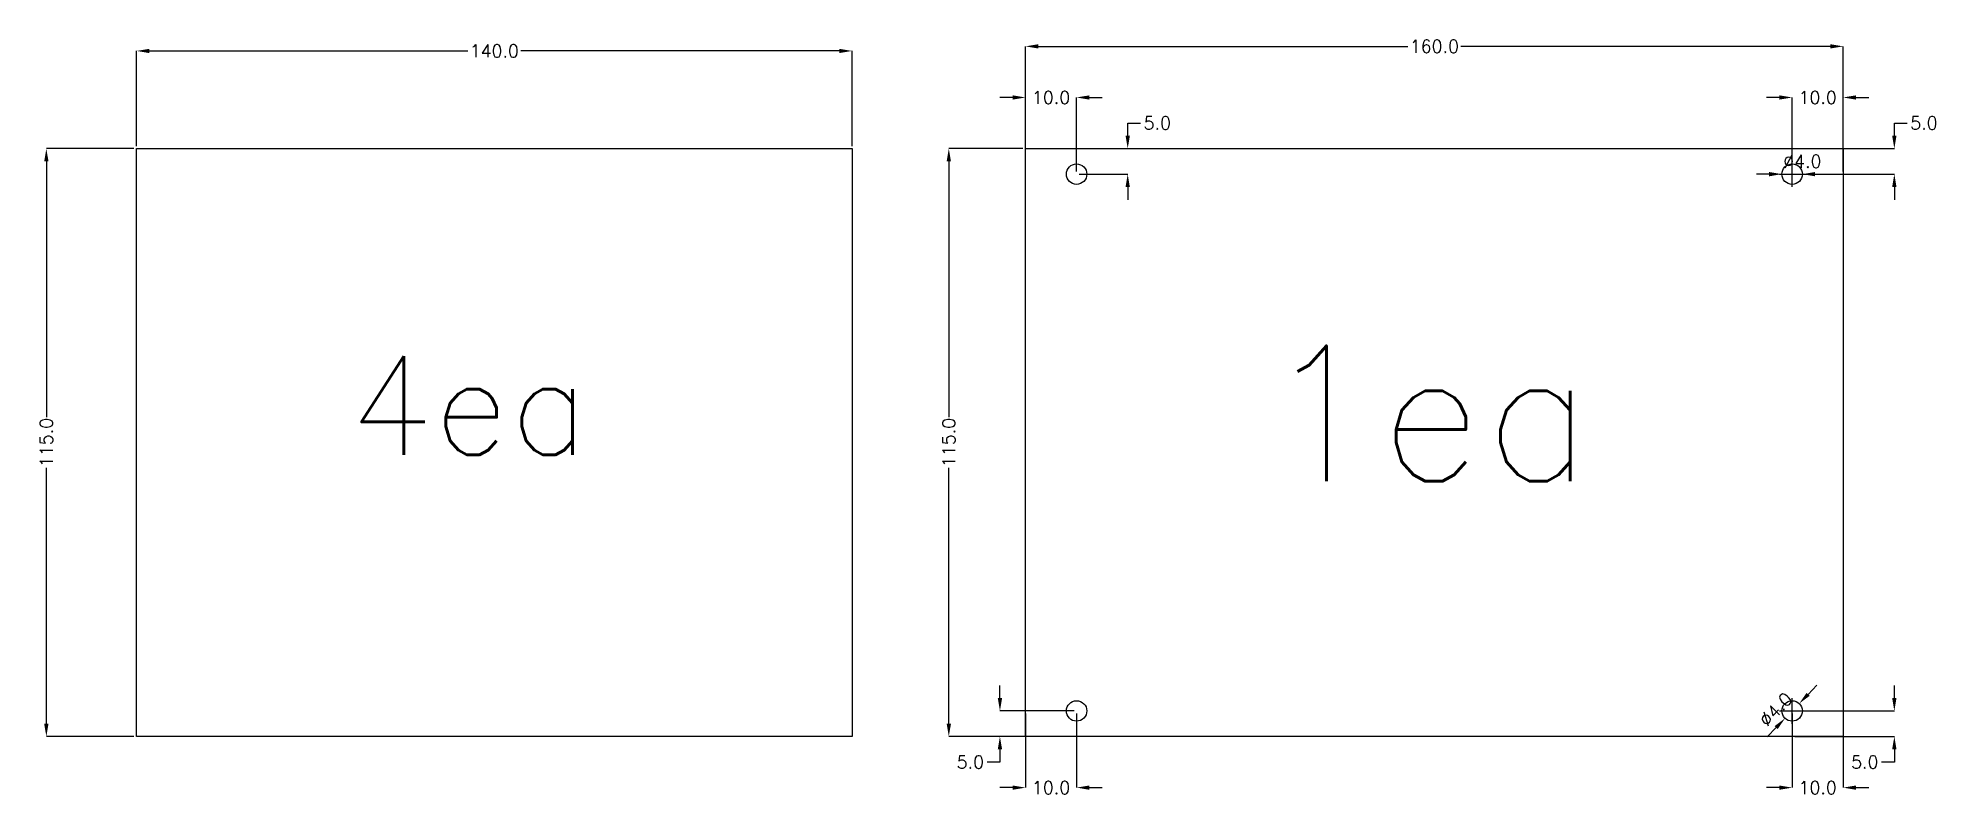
# Model space of a CAD drawing. Header units: millimetres. Extents: x -63 to 309, y 143 to 291.
import ezdxf

# ---------------------------------------------------------------- set-up
doc = ezdxf.new("R2010")
doc.units = ezdxf.units.MM
doc.layers.add('DIMENSION', color=3, linetype='Continuous', lineweight=25)
doc.styles.get("Standard").update_dxf_attribs({"font": 'txt.shx'})
doc.dimstyles.get("Standard").update_dxf_attribs({"dimscale": 100, "dimtxt": 2.5, "dimasz": 2.5, "dimexe": 0, "dimexo": 0.5, "dimgap": 1, "dimtad": 0, "dimtoh": 1, "dimdec": 1, "dimzin": 0, "dimdsep": 46, "dimtxsty": 'Standard', "dimcen": 2.5, "dimclrd": 256, "dimclre": 256, "dimclrt": 256, "dimadec": 0, "dimazin": 0, "dimtfac": 1, "dimtdec": 4, "dimtofl": 0, "dimtmove": 0, "dimatfit": 3, "dimfxl": 1, "dimtolj": 1, "dimtzin": 0, "dimarcsym": 0})

# ---------------------------------------------------------------- blocks, each defined once
blk = doc.blocks.new('*D9')
at = {"layer": 'Defpoints', "color": 0}
for p in [(-43.39, 269.29), (-61.04, 154.29), (-43.39, 154.29)]:
    blk.add_point(p, dxfattribs=at)
at = {"layer": 'DIMENSION', "lineweight": -2}
for p, q in [((-43.89, 269.29), (-61.04, 269.29)), ((-61.04, 266.79), (-61.04, 216.74)), ((-61.04, 156.79), (-61.04, 206.83)), ((-43.89, 154.29), (-61.04, 154.29))]:
    blk.add_line(p, q, dxfattribs=at)
at = {"layer": 'DIMENSION'}
for points in [[(-60.62, 266.79), (-61.46, 266.79), (-61.04, 269.29)], [(-61.46, 156.79), (-60.62, 156.79), (-61.04, 154.29)]]:
    blk.add_solid(points, dxfattribs=at)
at = {"layer": 'DIMENSION', "insert": (-61.04, 211.79), "char_height": 2.5, "attachment_point": 5, "rotation": 90}
blk.add_mtext('\\A1;115.0', dxfattribs=at)
blk = doc.blocks.new('*D11')
at = {"layer": 'Defpoints', "color": 0}
for p in [(96.61, 288.39), (-43.39, 269.29), (96.61, 269.29)]:
    blk.add_point(p, dxfattribs=at)
at = {"layer": 'DIMENSION', "lineweight": -2}
for p, q in [((-43.39, 269.79), (-43.39, 288.39)), ((-40.89, 288.39), (21.45, 288.39)), ((94.11, 288.39), (31.78, 288.39)), ((96.61, 269.79), (96.61, 288.39))]:
    blk.add_line(p, q, dxfattribs=at)
at = {"layer": 'DIMENSION'}
for points in [[(-40.89, 288.8), (-40.89, 287.97), (-43.39, 288.39)], [(94.11, 287.97), (94.11, 288.8), (96.61, 288.39)]]:
    blk.add_solid(points, dxfattribs=at)
at = {"layer": 'DIMENSION', "insert": (26.61, 288.39), "char_height": 2.5, "attachment_point": 5}
blk.add_mtext('\\A1;140.0', dxfattribs=at)
blk = doc.blocks.new('*D13')
at = {"layer": 'Defpoints', "color": 0}
for p in [(290.54, 289.29), (130.54, 269.29), (290.54, 269.29)]:
    blk.add_point(p, dxfattribs=at)
at = {"layer": 'DIMENSION', "lineweight": -2}
for p, q in [((130.54, 269.79), (130.54, 289.29)), ((133.04, 289.29), (205.37, 289.29)), ((288.04, 289.29), (215.71, 289.29)), ((290.54, 269.79), (290.54, 289.29))]:
    blk.add_line(p, q, dxfattribs=at)
at = {"layer": 'DIMENSION'}
for points in [[(133.04, 289.7), (133.04, 288.87), (130.54, 289.29)], [(288.04, 288.87), (288.04, 289.7), (290.54, 289.29)]]:
    blk.add_solid(points, dxfattribs=at)
at = {"layer": 'DIMENSION', "insert": (210.54, 289.29), "char_height": 2.5, "attachment_point": 5}
blk.add_mtext('\\A1;160.0', dxfattribs=at)
blk = doc.blocks.new('*D15')
at = {"layer": 'Defpoints', "color": 0}
for p in [(130.54, 269.29), (115.54, 154.29), (130.54, 154.29)]:
    blk.add_point(p, dxfattribs=at)
at = {"layer": 'DIMENSION', "lineweight": -2}
for p, q in [((130.04, 269.29), (115.54, 269.29)), ((115.54, 266.79), (115.54, 216.74)), ((115.54, 156.79), (115.54, 206.83)), ((130.04, 154.29), (115.54, 154.29))]:
    blk.add_line(p, q, dxfattribs=at)
at = {"layer": 'DIMENSION'}
for points in [[(115.96, 266.79), (115.12, 266.79), (115.54, 269.29)], [(115.12, 156.79), (115.96, 156.79), (115.54, 154.29)]]:
    blk.add_solid(points, dxfattribs=at)
at = {"layer": 'DIMENSION', "insert": (115.54, 211.79), "char_height": 2.5, "attachment_point": 5, "rotation": 90}
blk.add_mtext('\\A1;115.0', dxfattribs=at)
blk = doc.blocks.new('*D19')
at = {"layer": 'Defpoints', "color": 0}
for p in [(278.54, 264.29), (282.54, 264.29)]:
    blk.add_point(p, dxfattribs=at)
at = {"layer": 'DIMENSION', "lineweight": -2}
for p, q in [((276.04, 264.29), (273.54, 264.29)), ((285.04, 264.29), (287.54, 264.29))]:
    blk.add_line(p, q, dxfattribs=at)
at = {"layer": 'DIMENSION'}
for p, q in [((278.04, 264.29), (283.04, 264.29)), ((280.54, 261.79), (280.54, 266.79))]:
    blk.add_line(p, q, dxfattribs=at)
for points in [[(276.04, 263.87), (276.04, 264.7), (278.54, 264.29)], [(285.04, 264.7), (285.04, 263.87), (282.54, 264.29)]]:
    blk.add_solid(points, dxfattribs=at)
at = {"layer": 'DIMENSION', "insert": (282.54, 266.79), "char_height": 2.5, "attachment_point": 5}
blk.add_mtext('\\A1;{\\Q0;%%c}4.0', dxfattribs=at)
blk = doc.blocks.new('*D21')
at = {"layer": 'Defpoints', "color": 0}
for p in [(290.54, 279.29), (280.54, 264.29), (290.54, 264.29)]:
    blk.add_point(p, dxfattribs=at)
at = {"layer": 'DIMENSION', "lineweight": -2}
for p, q in [((278.04, 279.29), (275.54, 279.29)), ((280.54, 264.79), (280.54, 279.29)), ((290.54, 264.79), (290.54, 279.29)), ((293.04, 279.29), (295.54, 279.29))]:
    blk.add_line(p, q, dxfattribs=at)
at = {"layer": 'DIMENSION'}
for points in [[(278.04, 278.87), (278.04, 279.7), (280.54, 279.29)], [(293.04, 279.7), (293.04, 278.87), (290.54, 279.29)]]:
    blk.add_solid(points, dxfattribs=at)
at = {"layer": 'DIMENSION', "insert": (285.54, 279.29), "char_height": 2.5, "attachment_point": 5}
blk.add_mtext('\\A1;10.0', dxfattribs=at)
blk = doc.blocks.new('*D23')
at = {"layer": 'Defpoints', "color": 0}
for p in [(280.54, 269.29), (300.54, 269.29), (280.54, 264.29)]:
    blk.add_point(p, dxfattribs=at)
at = {"layer": 'DIMENSION', "lineweight": -2}
for p, q in [((300.54, 274.29), (303.04, 274.29)), ((300.54, 271.79), (300.54, 274.29)), ((281.04, 269.29), (300.54, 269.29)), ((281.04, 264.29), (300.54, 264.29)), ((300.54, 261.79), (300.54, 259.29))]:
    blk.add_line(p, q, dxfattribs=at)
at = {"layer": 'DIMENSION'}
for points in [[(300.12, 271.79), (300.96, 271.79), (300.54, 269.29)], [(300.96, 261.79), (300.12, 261.79), (300.54, 264.29)]]:
    blk.add_solid(points, dxfattribs=at)
at = {"layer": 'DIMENSION', "insert": (306.33, 274.29), "char_height": 2.5, "attachment_point": 5}
blk.add_mtext('\\A1;5.0', dxfattribs=at)
blk = doc.blocks.new('*D25')
at = {"layer": 'Defpoints', "color": 0}
for p in [(281.93, 160.73), (279.15, 157.84)]:
    blk.add_point(p, dxfattribs=at)
at = {"layer": 'DIMENSION', "lineweight": -2}
for p, q in [((283.66, 162.53), (285.39, 164.33)), ((277.42, 156.04), (275.69, 154.24))]:
    blk.add_line(p, q, dxfattribs=at)
at = {"layer": 'DIMENSION'}
for p, q in [((280.54, 156.79), (280.54, 161.79)), ((278.04, 159.29), (283.04, 159.29))]:
    blk.add_line(p, q, dxfattribs=at)
for points in [[(283.36, 162.82), (283.96, 162.24), (281.93, 160.73)], [(277.72, 155.75), (277.12, 156.33), (279.15, 157.84)]]:
    blk.add_solid(points, dxfattribs=at)
at = {"layer": 'DIMENSION', "insert": (277.35, 159.58), "char_height": 2.5, "attachment_point": 5, "rotation": 46.1303}
blk.add_mtext('\\A1;{\\Q0;%%C}4.0', dxfattribs=at)
blk = doc.blocks.new('*D27')
at = {"layer": 'Defpoints', "color": 0}
for p in [(280.54, 159.29), (280.54, 154.29), (300.54, 154.29)]:
    blk.add_point(p, dxfattribs=at)
at = {"layer": 'DIMENSION', "lineweight": -2}
for p, q in [((300.54, 161.79), (300.54, 164.29)), ((281.04, 159.29), (300.54, 159.29)), ((281.04, 154.29), (300.54, 154.29)), ((300.54, 149.29), (298.04, 149.29)), ((300.54, 151.79), (300.54, 149.29))]:
    blk.add_line(p, q, dxfattribs=at)
at = {"layer": 'DIMENSION'}
for points in [[(300.12, 161.79), (300.96, 161.79), (300.54, 159.29)], [(300.96, 151.79), (300.12, 151.79), (300.54, 154.29)]]:
    blk.add_solid(points, dxfattribs=at)
at = {"layer": 'DIMENSION', "insert": (294.75, 149.29), "char_height": 2.5, "attachment_point": 5}
blk.add_mtext('\\A1;5.0', dxfattribs=at)
blk = doc.blocks.new('*D29')
at = {"layer": 'Defpoints', "color": 0}
for p in [(280.54, 159.29), (290.54, 159.29), (290.54, 144.29)]:
    blk.add_point(p, dxfattribs=at)
at = {"layer": 'DIMENSION', "lineweight": -2}
for p, q in [((280.54, 158.79), (280.54, 144.29)), ((290.54, 158.79), (290.54, 144.29)), ((278.04, 144.29), (275.54, 144.29)), ((293.04, 144.29), (295.54, 144.29))]:
    blk.add_line(p, q, dxfattribs=at)
at = {"layer": 'DIMENSION'}
for points in [[(278.04, 143.87), (278.04, 144.7), (280.54, 144.29)], [(293.04, 144.7), (293.04, 143.87), (290.54, 144.29)]]:
    blk.add_solid(points, dxfattribs=at)
at = {"layer": 'DIMENSION', "insert": (285.54, 144.29), "char_height": 2.5, "attachment_point": 5}
blk.add_mtext('\\A1;10.0', dxfattribs=at)
blk = doc.blocks.new('*D31')
at = {"layer": 'Defpoints', "color": 0}
for p in [(140.54, 269.29), (150.54, 269.29), (140.54, 264.29)]:
    blk.add_point(p, dxfattribs=at)
at = {"layer": 'DIMENSION', "lineweight": -2}
for p, q in [((150.54, 274.29), (153.04, 274.29)), ((150.54, 271.79), (150.54, 274.29)), ((141.04, 269.29), (150.54, 269.29)), ((141.04, 264.29), (150.54, 264.29)), ((150.54, 261.79), (150.54, 259.29))]:
    blk.add_line(p, q, dxfattribs=at)
at = {"layer": 'DIMENSION'}
for points in [[(150.12, 271.79), (150.96, 271.79), (150.54, 269.29)], [(150.96, 261.79), (150.12, 261.79), (150.54, 264.29)]]:
    blk.add_solid(points, dxfattribs=at)
at = {"layer": 'DIMENSION', "insert": (156.33, 274.29), "char_height": 2.5, "attachment_point": 5}
blk.add_mtext('\\A1;5.0', dxfattribs=at)
blk = doc.blocks.new('*D32')
at = {"layer": 'Defpoints', "color": 0}
for p in [(140.54, 159.29), (125.54, 154.29), (140.54, 154.29)]:
    blk.add_point(p, dxfattribs=at)
at = {"layer": 'DIMENSION', "lineweight": -2}
for p, q in [((125.54, 161.79), (125.54, 164.29)), ((140.04, 159.29), (125.54, 159.29)), ((140.04, 154.29), (125.54, 154.29)), ((125.54, 149.29), (123.04, 149.29)), ((125.54, 151.79), (125.54, 149.29))]:
    blk.add_line(p, q, dxfattribs=at)
at = {"layer": 'DIMENSION'}
for points in [[(125.12, 161.79), (125.96, 161.79), (125.54, 159.29)], [(125.96, 151.79), (125.12, 151.79), (125.54, 154.29)]]:
    blk.add_solid(points, dxfattribs=at)
at = {"layer": 'DIMENSION', "insert": (119.75, 149.29), "char_height": 2.5, "attachment_point": 5}
blk.add_mtext('\\A1;5.0', dxfattribs=at)
blk = doc.blocks.new('*D34')
at = {"layer": 'Defpoints', "color": 0}
for p in [(130.54, 159.29), (140.54, 159.29), (130.54, 144.29)]:
    blk.add_point(p, dxfattribs=at)
at = {"layer": 'DIMENSION', "lineweight": -2}
for p, q in [((130.54, 158.79), (130.54, 144.29)), ((140.54, 158.79), (140.54, 144.29)), ((128.04, 144.29), (125.54, 144.29)), ((143.04, 144.29), (145.54, 144.29))]:
    blk.add_line(p, q, dxfattribs=at)
at = {"layer": 'DIMENSION'}
for points in [[(128.04, 143.87), (128.04, 144.7), (130.54, 144.29)], [(143.04, 144.7), (143.04, 143.87), (140.54, 144.29)]]:
    blk.add_solid(points, dxfattribs=at)
at = {"layer": 'DIMENSION', "insert": (135.54, 144.29), "char_height": 2.5, "attachment_point": 5}
blk.add_mtext('\\A1;10.0', dxfattribs=at)
blk = doc.blocks.new('*D35')
at = {"layer": 'Defpoints', "color": 0}
for p in [(130.54, 279.29), (130.54, 264.29), (140.54, 264.29)]:
    blk.add_point(p, dxfattribs=at)
at = {"layer": 'DIMENSION', "lineweight": -2}
for p, q in [((128.04, 279.29), (125.54, 279.29)), ((130.54, 264.79), (130.54, 279.29)), ((140.54, 264.79), (140.54, 279.29)), ((143.04, 279.29), (145.54, 279.29))]:
    blk.add_line(p, q, dxfattribs=at)
at = {"layer": 'DIMENSION'}
for points in [[(128.04, 278.87), (128.04, 279.7), (130.54, 279.29)], [(143.04, 279.7), (143.04, 278.87), (140.54, 279.29)]]:
    blk.add_solid(points, dxfattribs=at)
at = {"layer": 'DIMENSION', "insert": (135.54, 279.29), "char_height": 2.5, "attachment_point": 5}
blk.add_mtext('\\A1;10.0', dxfattribs=at)

msp = doc.modelspace()

# ---------------------------------------------------------------- linework, layer by layer
for points in [[(-43.39, 269.29), (96.61, 269.29), (96.61, 154.29), (-43.39, 154.29)], [(130.54, 269.29), (290.54, 269.29), (290.54, 154.29), (130.54, 154.29)]]:
    msp.add_lwpolyline(points, close=True)
for centre in [(140.54, 264.29), (280.54, 264.29), (140.54, 159.29), (280.54, 159.29)]:
    msp.add_circle(centre, 2)

# ---------------------------------------------------------------- texts
msp.add_text('4ea', height=19.263).set_placement((-1.85, 209.4))
at = {"insert": (176.94, 230.72), "char_height": 26.499, "width": 45.9917, "attachment_point": 1}
msp.add_mtext('1ea', dxfattribs=at)

# ---------------------------------------------------------------- dimensions: what is measured, and where the dimension line sits
at = {"layer": 'DIMENSION'}
dim = msp.add_linear_dim(base=(96.61, 288.39), p1=(-43.39, 269.29), p2=(96.61, 269.29), dimstyle='Standard', override={"dimscale": 1, "dimlfac": 1, "dimtxsty": 'Standard', "dimsah": 1, "dimtolj": 1}, dxfattribs=at)
dim.commit()
dim.dimension.update_dxf_attribs({"geometry": '*D11', "text_midpoint": (26.61, 288.39), "dimtype": 160})
for base, p1, p2, picture, middle in [((290.54, 289.29), (130.54, 269.29), (290.54, 269.29), '*D13', (210.54, 289.29)), ((130.54, 279.29), (140.54, 264.29), (130.54, 264.29), '*D35', (135.54, 279.29)), ((290.54, 279.29), (280.54, 264.29), (290.54, 264.29), '*D21', (285.54, 279.29)), ((130.54, 144.29), (140.54, 159.29), (130.54, 159.29), '*D34', (135.54, 144.29)), ((290.54, 144.29), (280.54, 159.29), (290.54, 159.29), '*D29', (285.54, 144.29))]:
    dim = msp.add_linear_dim(base=base, p1=p1, p2=p2, dimstyle='Standard', override={"dimscale": 1, "dimlfac": 1, "dimtxsty": 'Standard', "dimsah": 1, "dimtolj": 1}, dxfattribs=at)
    dim.commit()
    dim.dimension.update_dxf_attribs({"geometry": picture, "text_midpoint": middle})
for base, p1, p2, picture, middle in [((150.54, 269.29), (140.54, 264.29), (140.54, 269.29), '*D31', (156.33, 274.29)), ((300.54, 269.29), (280.54, 264.29), (280.54, 269.29), '*D23', (306.33, 274.29)), ((-61.04, 154.29), (-43.39, 269.29), (-43.39, 154.29), '*D9', (-61.04, 211.79)), ((115.54, 154.29), (130.54, 269.29), (130.54, 154.29), '*D15', (115.54, 211.79)), ((125.54, 154.29), (140.54, 159.29), (140.54, 154.29), '*D32', (119.75, 149.29)), ((300.54, 154.29), (280.54, 159.29), (280.54, 154.29), '*D27', (294.75, 149.29))]:
    dim = msp.add_linear_dim(base=base, p1=p1, p2=p2, angle=90, dimstyle='Standard', override={"dimscale": 1, "dimlfac": 1, "dimtxsty": 'Standard', "dimsah": 1, "dimtolj": 1}, dxfattribs=at)
    dim.commit()
    dim.dimension.update_dxf_attribs({"geometry": picture, "text_midpoint": middle})
for p1, p2, text, picture, middle in [((278.54, 264.29), (282.54, 264.29), '{\\Q0;%%c}4.0', '*D19', (282.54, 266.79)), ((281.93, 160.73), (279.15, 157.84), '{\\Q0;%%C}4.0', '*D25', (277.35, 159.58))]:
    dim = msp.add_diameter_dim_2p(p1=p1, p2=p2, text=text, dimstyle='Standard', override={"dimscale": 1, "dimlfac": 1, "dimtxsty": 'Standard', "dimsah": 1, "dimse1": 1, "dimse2": 1, "dimtmove": 2, "dimtolj": 1}, dxfattribs=at)
    dim.commit()
    dim.dimension.update_dxf_attribs({"geometry": picture, "text_midpoint": middle, "dimtype": 163})

doc.saveas('drawing.dxf')
